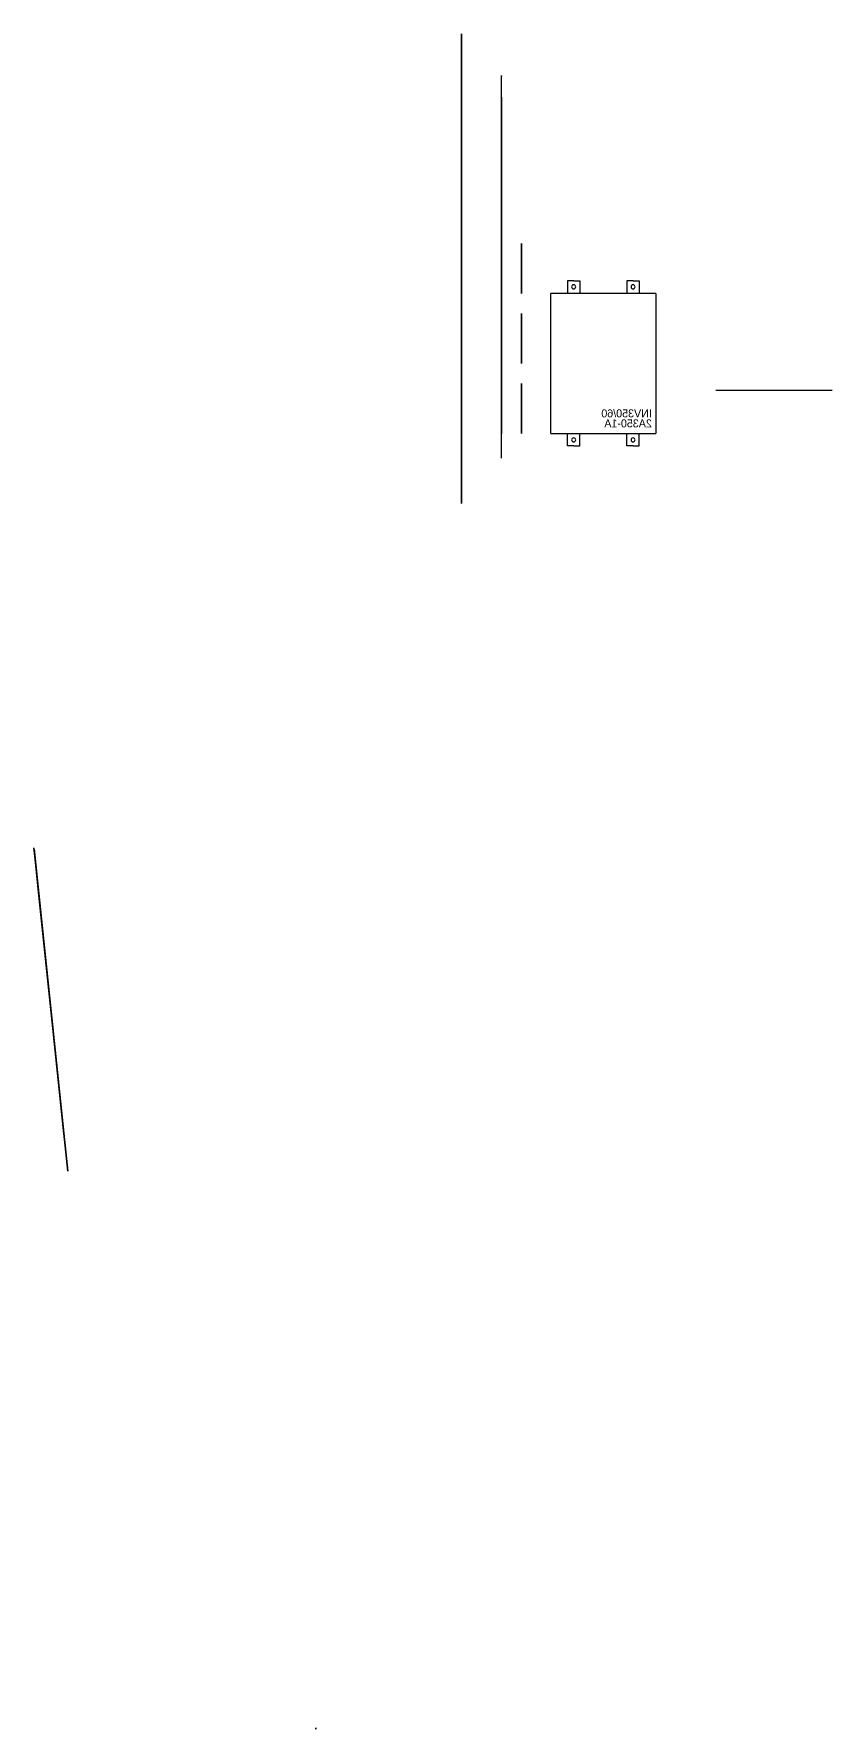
# Model space of a CAD drawing. Extents: x -3812 to 1123, y -1329 to 4453.
# Drawn here: x -358 to 656, y 2301 to 4453 of the extents above; entities that cross this region are included whole.
import ezdxf

# ---------------------------------------------------------------- set-up
doc = ezdxf.new("R2010")
doc.units = 0
doc.header["$LTSCALE"] = 100
doc.header["$MEASUREMENT"] = 0
doc.layers.get('0').update_dxf_attribs({"linetype": 'CONTINUOUS'})
doc.layers.add('ELEM_CZOLOW', color=7, linetype='CONTINUOUS')
doc.layers.add('OPIS', color=7, linetype='CONTINUOUS')

# ---------------------------------------------------------------- blocks, each defined once
blk = doc.blocks.new('3U')
for p, q in [((16.69, 5.18), (0, 5.18)), ((0, 5.18), (0, 0)), ((16.69, 0), (16.69, 5.18)), ((0, 0), (16.69, 0))]:
    blk.add_line(p, q)
blk = doc.blocks.new('RACK19')
for p, q in [((23.47, 47.2), (0, 47.2)), ((0, 47.2), (0, 0)), ((23.47, 0), (23.47, 47.2)), ((0, 0), (23.47, 0))]:
    blk.add_line(p, q)
blk = doc.blocks.new('3U42TE')
for p, q in [((0, 5.18), (8.4, 5.18)), ((0, 0), (0, 5.18)), ((8.4, 0), (8.4, 5.18)), ((8.4, 0), (0, 0))]:
    blk.add_line(p, q)
for tag, p in [('NAME', (0.2, 0.7)), ('MODEL', (0.2, 0.2))]:
    blk.add_attdef(tag, p, '', height=0.4)
blk = doc.blocks.new('SUBRACK3U')
for p, q in [((16.8, 5.18), (0, 5.18)), ((0, 5.18), (0, 0)), ((16.8, 0), (16.8, 5.18)), ((0, 0), (16.8, 0))]:
    blk.add_line(p, q)
blk = doc.blocks.new('INV500')
for p, q in [((0, 8.984), (5.812, 8.984)), ((0, 8.984), (0, 0)), ((5.812, 0), (5.812, 8.984)), ((0, 0), (5.812, 0))]:
    blk.add_line(p, q)
for tag, p in [('NAME', (0.3, 2.2)), ('MODEL', (0.3, 0.8))]:
    blk.add_attdef(tag, p, '', height=0.4)
blk = doc.blocks.new('SHELF')
for p, q in [((-1.24, 0.5), (-1.24, 0)), ((-1.24, 0.5), (17.85, 0.5)), ((-1.24, 0), (17.888, 0)), ((17.888, 0), (17.85, 0.5))]:
    blk.add_line(p, q)
blk = doc.blocks.new('INV')
for p, q in [((0, 7), (5.25, 7)), ((0, 7), (0, 0)), ((0.83, 7.625), (0.83, 7)), ((1.14, 7.625), (0.83, 7.625)), ((1.14, 7.625), (1.45, 7.625)), ((1.45, 7.625), (1.45, 7)), ((3.8, 7.625), (3.8, 7)), ((4.11, 7.625), (3.8, 7.625)), ((4.11, 7.625), (4.42, 7.625)), ((4.42, 7.625), (4.42, 7)), ((5.25, 0), (5.25, 7)), ((5.25, 0), (0, 0)), ((0.83, -0.625), (0.83, 0)), ((1.45, -0.625), (1.45, 0)), ((3.8, -0.625), (3.8, 0)), ((4.42, -0.625), (4.42, 0)), ((1.14, -0.625), (0.83, -0.625)), ((1.14, -0.625), (1.45, -0.625)), ((4.11, -0.625), (3.8, -0.625)), ((4.11, -0.625), (4.42, -0.625))]:
    blk.add_line(p, q)
for centre in [(1.14, 7.325), (4.11, 7.325), (1.14, -0.325), (4.11, -0.325)]:
    blk.add_circle(centre, 0.101)
for tag, p in [('NAME', (0.2, 0.8, 2.675)), ('MODEL', (0.2, 0.3, 2.675))]:
    blk.add_attdef(tag, p, '', height=0.4)
blk = doc.blocks.new('R2S1')
at = {"extrusion": (-1, 1.84206e-16, 1.22677e-16)}
ref = blk.add_blockref('INV500', (-16.53, 0.5, -2.15), dxfattribs=at)
ref.add_attrib('NAME', 'INV500', (-16.23, 2.7, -2.15), dxfattribs={"extrusion": (-1, 1.84206e-16, 1.22677e-16), "height": 0.4})
ref.add_attrib('MODEL', '2A500-1A', (-16.23, 1.3, -2.15), dxfattribs={"extrusion": (-1, 1.84206e-16, 1.22677e-16), "height": 0.4})
at = {"rotation": 270}
blk.add_blockref('INV', (0, 7.718, 0.5), dxfattribs=at).add_auto_attribs({'NAME': 'INV350/60', 'MODEL': '2A350-1A'})
at = {"extrusion": (0, -1, 0)}
blk.add_blockref('SHELF', (0, 0), dxfattribs=at)
blk = doc.blocks.new('8UFP')
for p, q in [((16.8, 13.995), (0, 13.995)), ((0, 13.995), (0, 0)), ((16.8, 0), (16.8, 13.995)), ((0, 0), (16.8, 0))]:
    blk.add_line(p, q)
for tag, p in [('NAME', (0.3, 2.2)), ('MODEL', (0.3, 0.8))]:
    blk.add_attdef(tag, p, '', height=0.4)
blk = doc.blocks.new('ILS')
for p, q in [((0, 5), (0, 0)), ((2.5, 5), (0, 5)), ((2.5, 0), (2.5, 5)), ((0, 0), (2.5, 0))]:
    blk.add_line(p, q)
for tag, p in [('NAME', (0.7, 0.3)), ('MODEL', (1.367, 0.3))]:
    blk.add_attdef(tag, p, '', height=0.4, rotation=90)
blk = doc.blocks.new('VHF')
for p, q in [((1.8, 5), (0, 5)), ((0, 5), (0, 0)), ((0, 0), (1.8, 0)), ((1.8, 0), (1.8, 5))]:
    blk.add_line(p, q)
for s, p in [('VHF', (0.6, 0.2)), ('KTR-908', (1.1, 0.2))]:
    blk.add_text(s, height=0.45, rotation=90).set_placement(p)

msp = doc.modelspace()

# ---------------------------------------------------------------- linework, layer by layer
at = {"extrusion": (-1, -3.67734e-16, 7.11915e-30)}
for p, q in [((261.2, 4187.26302, -170.67049), (261.2, 4123.76302, -170.67049)), ((261.2, 4187.26302, -297.67049), (261.2, 4187.26302, -170.67049)), ((261.2, 4123.76302, -297.67049), (261.2, 4187.26302, -297.67049)), ((261.2, 4123.76302, -170.67049), (261.2, 4123.76302, -297.67049))]:
    msp.add_line(p, q, dxfattribs=at)
at = {"layer": 'ELEM_CZOLOW', "extrusion": (-0.994561, -0.104154, 0)}
for p, q in [((-357.01541, 3409.11871, 127.94655), (-358.13999, 3419.8573, 128.5322)), ((-358.13999, 3419.8573, 128.5322), (-358.13999, 3419.8573, 263.81956)), ((-352.60358, 3366.99039, 278.68904), (-357.96698, 3418.20521, 263.37237)), ((-357.96698, 3418.20521, 263.37237), (-320.16364, 3057.2234, 252.20501)), ((-320.07714, 3056.39736, 116.36246), (-357.01541, 3409.11871, 127.94655)), ((-352.60358, 3366.99039, 278.68904), (-315.14627, 3009.31277, 265.76338)), ((-315.14627, 3009.31277, 131.80236), (-352.60358, 3366.99039, 146.05437)), ((-352.60358, 3366.99039, 146.05437), (-352.60358, 3366.99039, 278.68904)), ((-320.16364, 3057.2234, 252.20501), (-315.14627, 3009.31277, 265.76338)), ((-319.81762, 3053.91922, 116.02326), (-319.99063, 3055.57131, 115.14411)), ((-319.99063, 3055.57131, 115.14411), (-319.99063, 3055.57131, 252.421)), ((-319.38508, 3049.789, 117.22638), (-319.81762, 3053.91922, 116.02326)), ((-315.14627, 3009.31277, 132.46553), (-319.38508, 3049.789, 117.22638)), ((-315.14627, 3009.31277, 265.76338), (-315.14627, 3009.31277, 131.80236)), ((-315.14627, 3009.31277, 265.76338), (-315.14627, 3009.31277, 132.46553))]:
    msp.add_line(p, q, dxfattribs=at)

# ---------------------------------------------------------------- block references
at = {"extrusion": (-1, -1.83691e-16, 3.54635e-30), "xscale": -25.4, "yscale": 25.4, "zscale": 25.4}
for name, p, rotation in [('RACK19', (-3857.06302, -641.33249, -185), 1.119104808822158e-12), ('SHELF', (-3945.96302, -310.37049, -235.8), 1.119104808822158e-12), ('SUBRACK3U', (-3945.96302, -132.57049, -235.8), 1.119104808822158e-12), ('3U', (-3945.96302, -0.99849, -235.8), 1.039168751049147e-12)]:
    msp.add_blockref(name, p, dxfattribs=dict(at, rotation=rotation))
at = {"xscale": -25.4, "yscale": 25.4, "zscale": 25.4, "rotation": 270}
msp.add_blockref('R2S1', (235.8, 3945.96302, -575.29249), dxfattribs=at)
at = {"extrusion": (-1, -1.83691e-16, 3.54635e-30)}
ref = msp.add_blockref('3U42TE', (-4159.32302, -132.57049, -235.8), dxfattribs=dict(at, xscale=-25.4, yscale=25.4, zscale=25.4, rotation=1.119104808822158e-12))
ref.add_attrib('NAME', 'NAV-CL', (-4164.40302, -114.79049, -235.8), dxfattribs={"extrusion": (-1, -1.83691e-16, 3.54635e-30), "height": 10.16, "text_generation_flag": 2})
at = {"extrusion": (-1, -4.05736e-16, 7.85687e-30)}
ref = msp.add_blockref('8UFP', (-3945.96302, 130.57351, -235.8), dxfattribs=dict(at, xscale=-25.4, yscale=25.4, zscale=25.4, rotation=1.119104808822158e-12))
ref.add_attrib('NAME', 'not used', (-3953.58302, 186.45351, -235.8), dxfattribs={"extrusion": (-1, -4.05736e-16, 7.85687e-30), "height": 10.16, "text_generation_flag": 2})
at = {"extrusion": (-1, -1.83691e-16, 3.54635e-30)}
ref = msp.add_blockref('3U42TE', (-3945.96302, -132.57049, -235.8), dxfattribs=dict(at, xscale=-25.4, yscale=25.4, zscale=25.4, rotation=1.119104808822158e-12))
ref.add_attrib('NAME', 'NAV-CL', (-3951.04302, -114.79049, -235.8), dxfattribs={"extrusion": (-1, -1.83691e-16, 3.54635e-30), "height": 10.16, "text_generation_flag": 2})
ref = msp.add_blockref('ILS', (-4034.86302, -297.67049, -261.2), dxfattribs=dict(at, xscale=-25.4, yscale=25.4, zscale=25.4, rotation=1.119104808822158e-12))
ref.add_attrib('MODEL', 'KNR-634', (-4069.57636, -295.13049, -261.2), dxfattribs={"extrusion": (-1, -1.83691e-16, 3.54635e-30), "height": 10.16, "rotation": 270, "text_generation_flag": 2})
ref.add_attrib('NAME', 'VOR/ILS/MKR', (-4052.64302, -295.13049, -261.2), dxfattribs={"extrusion": (-1, -1.83691e-16, 3.54635e-30), "height": 10.16, "rotation": 270, "text_generation_flag": 2})
ref = msp.add_blockref('ILS', (-3945.96302, -297.67049, -261.2), dxfattribs=dict(at, xscale=-25.4, yscale=25.4, zscale=25.4, rotation=1.119104808822158e-12))
ref.add_attrib('MODEL', 'KNR-634', (-3980.67636, -295.13049, -261.2), dxfattribs={"extrusion": (-1, -1.83691e-16, 3.54635e-30), "height": 10.16, "rotation": 270, "text_generation_flag": 2})
ref.add_attrib('NAME', 'VOR/ILS/MKR', (-3963.74302, -295.13049, -261.2), dxfattribs={"extrusion": (-1, -1.83691e-16, 3.54635e-30), "height": 10.16, "rotation": 270, "text_generation_flag": 2})
at = {"layer": 'OPIS', "extrusion": (-1, 0, 0)}
msp.add_blockref('VHF', (-2302.47127, -319.55344), dxfattribs=at)

# ---------------------------------------------------------------- texts
at = {"extrusion": (-1, -1.83691e-16, 3.54635e-30), "text_generation_flag": 2}
msp.add_text('Calibration instrument NAV 2000R', height=11.43, dxfattribs=at).set_placement((-3971.36302, 24.40151, -235.8))
at = {"extrusion": (-1, -3.67734e-16, 7.11915e-30), "text_generation_flag": 2}
for tag, p in [('CS', (-4158.47636, -290.05049, -261.2)), ('COAX_SWITCH', (-4141.54302, -290.05049, -261.2))]:
    msp.add_attdef(tag, p, '', height=10.16, rotation=270, dxfattribs=at)

doc.saveas('drawing.dxf')
